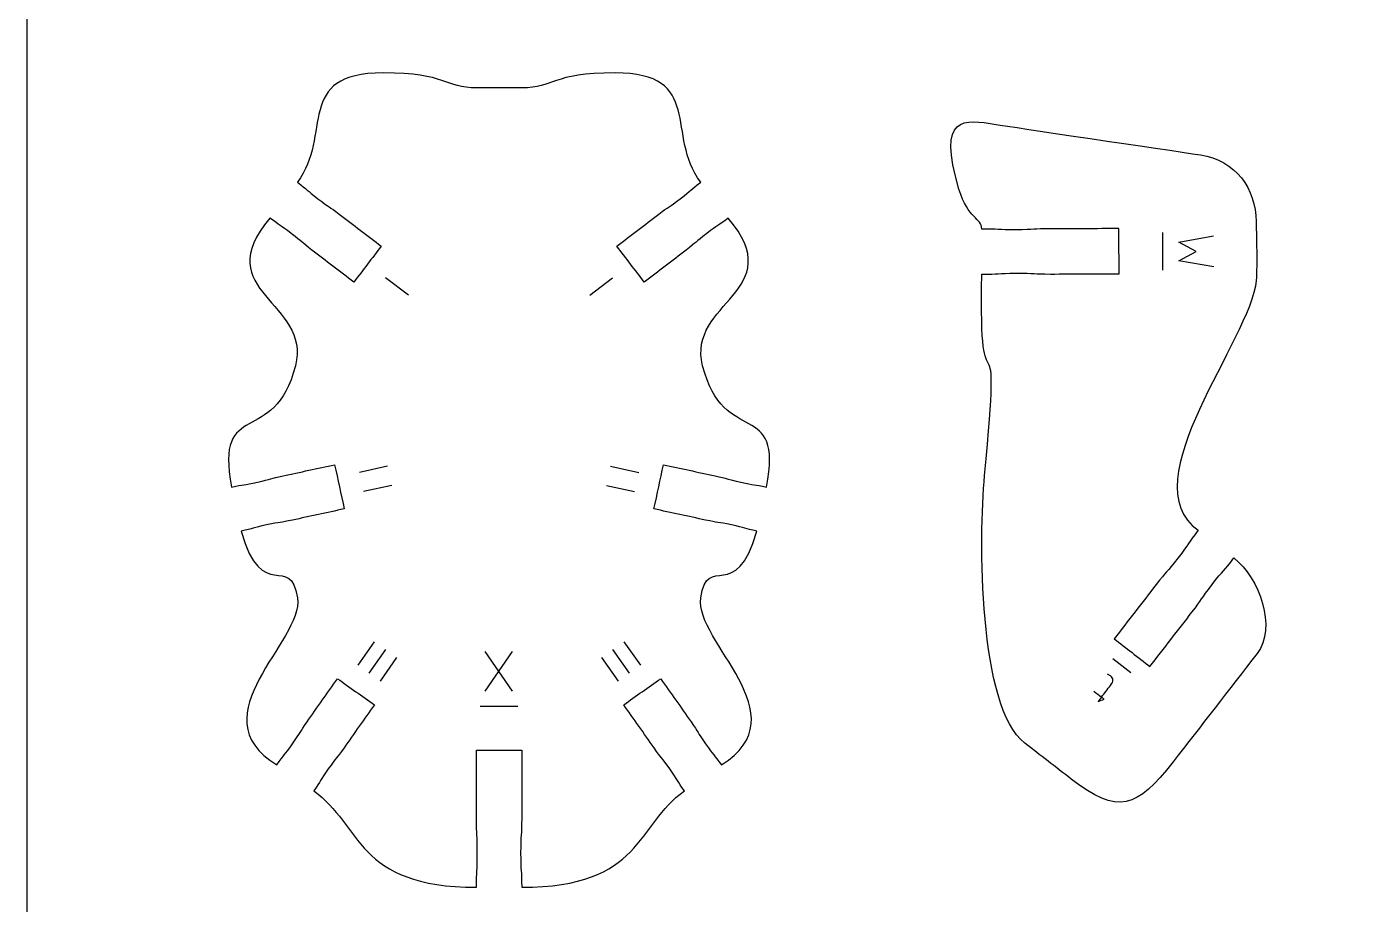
# Model space of a CAD drawing. Extents: x 0 to 200, y 0 to 300.
# Drawn here: x 0.1 to 89.3, y 115.3 to 173.4 of the extents above; entities that cross this region are included whole.
import ezdxf

# ---------------------------------------------------------------- set-up
doc = ezdxf.new("R2010")
doc.units = 0
doc.header["$MEASUREMENT"] = 0
doc.layers.add('DEFAULT', color=7, linetype='CONTINUOUS')

msp = doc.modelspace()

# ---------------------------------------------------------------- linework, layer by layer
at = {"layer": 'DEFAULT', "color": 7}
for points in [[(75.443, 157.308), (75.438, 159.808)], [(78.823, 157.54), (76.518, 157.941), (77.669, 158.564), (76.515, 159.179), (78.818, 159.594)], [(25.408, 155.651), (23.89, 156.81)], [(37.431, 155.65), (38.948, 156.808)], [(24.022, 144.31), (22.156, 143.906)], [(38.817, 144.309), (40.682, 143.904)], [(24.298, 143.034), (22.432, 142.63)], [(38.54, 143.033), (40.406, 142.628)], [(23.145, 132.674), (22.047, 131.112)], [(23.886, 132.153), (22.787, 130.591)], [(38.952, 132.151), (40.051, 130.59)], [(39.693, 132.672), (40.791, 131.111)], [(24.626, 131.631), (23.528, 130.07)], [(32.306, 129.396), (30.487, 132.023)], [(30.487, 129.396), (32.306, 132.023)], [(38.212, 131.63), (39.31, 130.069)], [(73.336, 130.615), (72.129, 131.55)], [(30.168, 128.393), (32.668, 128.393)]]:
    msp.add_lwpolyline(points, dxfattribs=at)
at = {"layer": 'DEFAULT', "color": 1}
for points, knots in [([(195.1, 0.1), (131.767, 0.1), (68.433, 0.1), (5.1, 0.1), (2.339, 0.1), (0.1, 2.339), (0.1, 5.1), (0.1, 101.767), (0.1, 198.433), (0.1, 295.1), (0.1, 297.861), (2.339, 300.1), (5.1, 300.1), (68.433, 300.1), (131.767, 300.1), (195.1, 300.1), (197.862, 300.1), (200.1, 297.861), (200.1, 295.1), (200.1, 198.433), (200.1, 101.767), (200.1, 5.1), (200.1, 2.339), (197.862, 0.1), (195.1, 0.1)], [0, 0, 0, 0, 538.583, 538.583, 538.583, 539.583, 539.583, 539.583, 1361.63, 1361.63, 1361.63, 1362.63, 1362.63, 1362.63, 1901.213, 1901.213, 1901.213, 1902.213, 1902.213, 1902.213, 2724.26, 2724.26, 2724.26, 2725.26, 2725.26, 2725.26, 2725.26]), ([(106.815, 177.592), (106.039, 177.999), (106.104, 177.91), (105.239, 178.357), (104.38, 178.798), (104.488, 178.802), (103.706, 179.203), (102.936, 179.605), (102.996, 179.517), (102.132, 179.964), (101.273, 180.406), (101.379, 180.413), (100.599, 180.81), (99.828, 181.215), (99.892, 181.125), (99.023, 181.575), (98.165, 182.017), (98.272, 182.02), (97.492, 182.418), (96.72, 182.823), (96.785, 182.733), (95.916, 183.182), (95.058, 183.624), (95.163, 183.631), (94.383, 184.029), (93.612, 184.433), (93.677, 184.344), (92.808, 184.793), (91.949, 185.235), (92.056, 185.238), (91.276, 185.636), (90.242, 186.174), (89.208, 186.711), (88.174, 187.249), (87.714, 186.36), (87.254, 185.471), (86.794, 184.583), (87.83, 184.047), (88.866, 183.511), (89.902, 182.975), (90.676, 182.572), (90.616, 182.659), (91.477, 182.211), (92.342, 181.764), (92.233, 181.767), (93.009, 181.368), (93.784, 180.965), (93.725, 181.049), (94.585, 180.604), (95.449, 180.157), (95.341, 180.156), (96.118, 179.757), (96.892, 179.354), (96.832, 179.441), (97.692, 178.996), (98.557, 178.546), (98.448, 178.549), (99.225, 178.15), (100, 177.747), (99.941, 177.831), (100.799, 177.389), (101.665, 176.938), (101.552, 176.94), (102.332, 176.543), (103.107, 176.139), (103.043, 176.225), (103.908, 175.778), (104.772, 175.331), (104.659, 175.333), (105.44, 174.935), (101.473, 169.069), (93.183, 178.572), (81.679, 183.594), (69.972, 188.702), (62.704, 188.203), (62.747, 190.816), (62.79, 193.437), (31.107, 188.241), (27.216, 182.935), (22.001, 175.821), (24.23, 185.495), (16.232, 182.954), (8.226, 180.414), (8.347, 174.464), (6.976, 177.192), (5.605, 179.917), (8.016, 180.084), (7.03, 181.527), (6.045, 182.966), (6.06, 182.979), (9.61, 185.804), (13.158, 188.621), (17.699, 185.356), (20.567, 188.154), (23.434, 190.947), (17.414, 192.071), (28.365, 193.504), (39.312, 194.935), (58.494, 208.148), (60.733, 201.688), (59.905, 201.405), (60.014, 201.391), (59.098, 201.073), (58.182, 200.752), (58.253, 200.829), (57.43, 200.543), (56.603, 200.257), (56.711, 200.246), (55.796, 199.925), (54.879, 199.607), (54.95, 199.684), (54.128, 199.395), (53.3, 199.112), (53.409, 199.097), (52.492, 198.78), (51.577, 198.459), (51.648, 198.535), (50.824, 198.25), (49.72, 197.867), (48.616, 197.484), (47.511, 197.101), (47.841, 196.158), (48.17, 195.214), (48.5, 194.271), (49.601, 194.652), (50.702, 195.034), (51.803, 195.415), (52.633, 195.703), (52.523, 195.717), (53.444, 196.036), (54.355, 196.356), (54.285, 196.28), (55.112, 196.566), (55.935, 196.852), (55.829, 196.867), (56.746, 197.185), (57.659, 197.501), (57.588, 197.425), (58.415, 197.711), (59.238, 197.997), (59.132, 198.012), (60.049, 198.33), (60.964, 198.651), (60.89, 198.573), (61.718, 198.856), (62.516, 198.3), (62.128, 198.987), (66.283, 200.443), (69.576, 201.595), (70.658, 200.91), (81.392, 195.009), (94.082, 188.031), (99.552, 186.47), (102.109, 188.249), (104.661, 190.033), (106.889, 183.745), (108.333, 186.322), (109.778, 188.906), (112.312, 186.562), (121.844, 193.23), (134.178, 201.863), (141.212, 204.556), (143.022, 200.489), (142.223, 200.134), (142.333, 200.128), (141.443, 199.733), (140.56, 199.341), (140.624, 199.423), (139.826, 199.065), (138.759, 198.593), (137.692, 198.121), (136.625, 197.649), (137.031, 196.734), (137.438, 195.82), (137.845, 194.905), (138.91, 195.379), (139.975, 195.853), (141.041, 196.327), (141.841, 196.679), (141.736, 196.691), (142.624, 197.081), (143.513, 197.479), (143.442, 197.391), (144.24, 197.749), (144.541, 197.054), (145.159, 194.82), (142.906, 193.747), (137.476, 191.163), (125.522, 189.33), (125.767, 188.59), (124.932, 188.338), (125.042, 188.324), (124.108, 188.045), (123.181, 187.768), (123.252, 187.842), (122.415, 187.596), (121.297, 187.265), (120.178, 186.933), (119.06, 186.601), (119.343, 185.643), (119.627, 184.685), (119.911, 183.726), (121.029, 184.058), (122.148, 184.39), (123.266, 184.721), (124.105, 184.971), (123.998, 184.99), (124.926, 185.263), (125.864, 185.543), (125.783, 185.463), (126.622, 185.713), (127.756, 181.689), (121.867, 181.735), (118.363, 180.565), (116.192, 179.839), (114.563, 179.378), (112.398, 176.694), (109.577, 173.199), (110.397, 180.637), (106.815, 177.592)], [1, 1, 1, 1, 2, 2, 2, 3, 3, 3, 4, 4, 4, 5, 5, 5, 6, 6, 6, 7, 7, 7, 8, 8, 8, 9, 9, 9, 10, 10, 10, 11, 11, 11, 20.909715, 20.909715, 20.909715, 29.419667, 29.419667, 29.419667, 39.336219, 39.336219, 39.336219, 40.336219, 40.336219, 40.336219, 41.336219, 41.336219, 41.336219, 42.336219, 42.336219, 42.336219, 43.336219, 43.336219, 43.336219, 44.336219, 44.336219, 44.336219, 45.336219, 45.336219, 45.336219, 46.336219, 46.336219, 46.336219, 47.336219, 47.336219, 47.336219, 48.336219, 48.336219, 48.336219, 49.336219, 49.336219, 49.336219, 50.336219, 50.336219, 50.336219, 51.336219, 51.336219, 51.336219, 52.336219, 52.336219, 52.336219, 53.336219, 53.336219, 53.336219, 54.336219, 54.336219, 54.336219, 55.336219, 55.336219, 55.336219, 56.336219, 56.336219, 56.336219, 57.336219, 57.336219, 57.336219, 58.336219, 58.336219, 58.336219, 59.336219, 59.336219, 59.336219, 60.336219, 60.336219, 60.336219, 61.336219, 61.336219, 61.336219, 62.336219, 62.336219, 62.336219, 63.336219, 63.336219, 63.336219, 64.336219, 64.336219, 64.336219, 65.336219, 65.336219, 65.336219, 75.275656, 75.275656, 75.275656, 83.77482, 83.77482, 83.77482, 93.685144, 93.685144, 93.685144, 94.685144, 94.685144, 94.685144, 96.685144, 96.685144, 96.685144, 97.685144, 97.685144, 97.685144, 99.685144, 99.685144, 99.685144, 100.685144, 100.685144, 100.685144, 101.685144, 101.685144, 101.685144, 102.685144, 102.685144, 102.685144, 103.685144, 103.685144, 103.685144, 104.685144, 104.685144, 104.685144, 105.685144, 105.685144, 105.685144, 106.685144, 106.685144, 106.685144, 107.685144, 107.685144, 107.685144, 108.685144, 108.685144, 108.685144, 109.685144, 109.685144, 109.685144, 119.609154, 119.609154, 119.609154, 128.120293, 128.120293, 128.120293, 138.036164, 138.036164, 138.036164, 139.036164, 139.036164, 139.036164, 140.036164, 140.036164, 140.036164, 141.036164, 141.036164, 141.036164, 142.036164, 142.036164, 142.036164, 143.036164, 143.036164, 143.036164, 144.036164, 144.036164, 144.036164, 153.956422, 153.956422, 153.956422, 162.455848, 162.455848, 162.455848, 172.376391, 172.376391, 172.376391, 173.376391, 173.376391, 173.376391, 174.376391, 174.376391, 174.376391, 175.376391, 175.376391, 175.376391, 176.376391, 176.376391, 176.376391, 177.376391, 177.376391, 177.376391, 177.376391]), ([(48.523, 140.005), (47.133, 135.119), (45.231, 138.64), (44.794, 135.581), (44.377, 132.685), (51.496, 127.813), (46.166, 124.504), (45.665, 125.217), (45.679, 125.111), (45.122, 125.905), (44.561, 126.698), (44.656, 126.649), (44.155, 127.365), (43.484, 128.319), (42.812, 129.273), (42.141, 130.226), (41.324, 129.651), (40.506, 129.076), (39.689, 128.501), (40.359, 127.547), (41.03, 126.594), (41.7, 125.64), (42.204, 124.924), (42.19, 125.03), (42.748, 124.236), (43.308, 123.439), (43.21, 123.492), (43.714, 122.779), (40.522, 120.539), (40.945, 116.394), (32.919, 116.394), (32.919, 117.53), (32.852, 117.403), (32.852, 118.67), (32.852, 119.929), (32.919, 119.805), (32.919, 120.945), (32.919, 122.46), (32.919, 123.976), (32.919, 125.492), (31.92, 125.492), (30.92, 125.492), (29.921, 125.492), (29.921, 123.976), (29.921, 122.46), (29.921, 120.945), (29.921, 119.805), (29.973, 119.929), (29.973, 118.67), (29.973, 117.403), (29.921, 117.53), (29.921, 116.394), (21.895, 116.394), (22.315, 120.539), (19.122, 122.779), (19.627, 123.492), (19.528, 123.439), (20.089, 124.236), (20.646, 125.03), (20.632, 124.924), (21.136, 125.64), (21.808, 126.594), (22.479, 127.547), (23.151, 128.501), (22.332, 129.076), (21.514, 129.651), (20.695, 130.226), (20.025, 129.273), (19.355, 128.319), (18.685, 127.365), (18.18, 126.649), (18.275, 126.698), (17.718, 125.905), (17.157, 125.111), (17.175, 125.217), (16.67, 124.504), (11.336, 127.813), (18.459, 132.685), (18.046, 135.581), (17.605, 138.64), (15.697, 135.116), (14.307, 140.002), (15.16, 140.189), (15.055, 140.213), (16.003, 140.422), (16.952, 140.626), (16.871, 140.559), (17.725, 140.743), (18.866, 140.989), (20.006, 141.236), (21.147, 141.483), (20.935, 142.461), (20.724, 143.438), (20.512, 144.415), (19.371, 144.168), (18.231, 143.921), (17.09, 143.674), (16.236, 143.491), (16.339, 143.462), (15.39, 143.258), (14.441, 143.05), (14.525, 143.12), (13.672, 142.933), (12.55, 148.895), (16.504, 145.463), (17.912, 150.98), (18.992, 155.213), (12.077, 155.888), (16.222, 160.77), (16.917, 160.241), (16.868, 160.339), (17.64, 159.747), (18.413, 159.161), (18.307, 159.179), (19.006, 158.65), (19.933, 157.942), (20.861, 157.234), (21.789, 156.526), (22.395, 157.321), (23, 158.116), (23.606, 158.911), (22.678, 159.618), (21.75, 160.326), (20.822, 161.034), (20.127, 161.563), (20.173, 161.468), (19.401, 162.054), (18.625, 162.647), (18.734, 162.625), (18.039, 163.155), (20.399, 166.252), (17.792, 170.397), (23.729, 170.397), (27.966, 170.397), (27.811, 169.399), (29.938, 169.399), (30.939, 169.399), (31.94, 169.399), (32.94, 169.399), (35.071, 169.399), (34.87, 170.397), (39.11, 170.397), (45.048, 170.397), (42.437, 166.252), (44.797, 163.155), (44.102, 162.625), (44.212, 162.647), (43.435, 162.054), (42.666, 161.468), (42.712, 161.563), (42.014, 161.034), (41.086, 160.326), (40.158, 159.618), (39.23, 158.911), (39.837, 158.116), (40.444, 157.321), (41.051, 156.526), (41.977, 157.234), (42.904, 157.942), (43.831, 158.65), (44.529, 159.179), (44.423, 159.161), (45.196, 159.747), (45.968, 160.339), (45.926, 160.237), (46.621, 160.766), (50.763, 155.884), (43.848, 155.213), (44.924, 150.98), (46.332, 145.463), (50.286, 148.895), (49.165, 142.933), (48.311, 143.12), (48.399, 143.05), (47.447, 143.258), (46.498, 143.462), (46.6, 143.491), (45.746, 143.674), (44.607, 143.921), (43.467, 144.168), (42.328, 144.415), (42.116, 143.438), (41.904, 142.461), (41.693, 141.483), (42.832, 141.236), (43.972, 140.989), (45.111, 140.743), (45.968, 140.559), (45.884, 140.626), (46.833, 140.422), (47.782, 140.213), (47.676, 140.189), (48.523, 140.005)], [1, 1, 1, 1, 2, 2, 2, 3, 3, 3, 4, 4, 4, 5, 5, 5, 14.918478, 14.918478, 14.918478, 23.416395, 23.416395, 23.416395, 33.329119, 33.329119, 33.329119, 34.329119, 34.329119, 34.329119, 35.329119, 35.329119, 35.329119, 36.329119, 36.329119, 36.329119, 37.329119, 37.329119, 37.329119, 38.329119, 38.329119, 38.329119, 51.219119, 51.219119, 51.219119, 59.719119, 59.719119, 59.719119, 72.609119, 72.609119, 72.609119, 73.609119, 73.609119, 73.609119, 74.609119, 74.609119, 74.609119, 75.609119, 75.609119, 75.609119, 76.609119, 76.609119, 76.609119, 77.609119, 77.609119, 77.609119, 87.527597, 87.527597, 87.527597, 96.033695, 96.033695, 96.033695, 105.946419, 105.946419, 105.946419, 106.946419, 106.946419, 106.946419, 107.946419, 107.946419, 107.946419, 108.946419, 108.946419, 108.946419, 109.946419, 109.946419, 109.946419, 110.946419, 110.946419, 110.946419, 111.946419, 111.946419, 111.946419, 121.871136, 121.871136, 121.871136, 130.373847, 130.373847, 130.373847, 140.298563, 140.298563, 140.298563, 141.298563, 141.298563, 141.298563, 142.298563, 142.298563, 142.298563, 143.298563, 143.298563, 143.298563, 144.298563, 144.298563, 144.298563, 145.298563, 145.298563, 145.298563, 146.298563, 146.298563, 146.298563, 156.222902, 156.222902, 156.222902, 164.721143, 164.721143, 164.721143, 174.645482, 174.645482, 174.645482, 175.645482, 175.645482, 175.645482, 176.645482, 176.645482, 176.645482, 177.645482, 177.645482, 177.645482, 178.645482, 178.645482, 178.645482, 187.155482, 187.155482, 187.155482, 188.155482, 188.155482, 188.155482, 189.155482, 189.155482, 189.155482, 190.155482, 190.155482, 190.155482, 191.155482, 191.155482, 191.155482, 201.079821, 201.079821, 201.079821, 209.584126, 209.584126, 209.584126, 219.500516, 219.500516, 219.500516, 220.500516, 220.500516, 220.500516, 221.500516, 221.500516, 221.500516, 222.500516, 222.500516, 222.500516, 223.500516, 223.500516, 223.500516, 224.500516, 224.500516, 224.500516, 225.500516, 225.500516, 225.500516, 235.415459, 235.415459, 235.415459, 243.918171, 243.918171, 243.918171, 253.833114, 253.833114, 253.833114, 254.833114, 254.833114, 254.833114, 255.833114, 255.833114, 255.833114, 255.833114]), ([(80.162, 138.23), (79.465, 137.329), (79.493, 137.47), (78.719, 136.47), (77.945, 135.47), (78.075, 135.531), (77.379, 134.63), (76.45, 133.431), (75.521, 132.232), (74.592, 131.034), (73.802, 131.646), (73.011, 132.258), (72.221, 132.871), (73.149, 134.069), (74.078, 135.268), (75.007, 136.467), (75.704, 137.368), (75.679, 137.229), (76.45, 138.226), (77.224, 139.227), (77.097, 139.163), (77.793, 140.063), (73.25, 143.291), (81.28, 152.696), (81.645, 156.641), (81.721, 157.454), (81.637, 160.54), (81.637, 160.54), (81.631, 162.694), (80.272, 164.615), (77.942, 164.961), (75.613, 165.308), (65.305, 166.826), (64.389, 166.979), (62.246, 167.336), (60.447, 167.634), (61.927, 162.682), (62.526, 160.674), (63.436, 160.806), (63.44, 160.045), (64.577, 160.049), (64.446, 159.988), (65.714, 159.991), (66.974, 159.994), (66.851, 160.056), (67.989, 160.06), (69.505, 160.063), (71.021, 160.067), (72.537, 160.07), (72.539, 159.07), (72.542, 158.07), (72.544, 157.07), (71.028, 157.067), (69.512, 157.063), (67.995, 157.06), (66.858, 157.056), (66.982, 157.117), (65.721, 157.114), (64.458, 157.115), (64.584, 157.049), (63.446, 157.044), (63.201, 146.538), (64.824, 156.168), (63.628, 143.691), (63.231, 139.562), (63.207, 128.343), (66.291, 125.954), (67.319, 125.158), (68.347, 124.361), (69.375, 123.565), (72.459, 121.176), (73.74, 121.622), (76.128, 124.706), (77.986, 127.103), (79.844, 129.501), (81.701, 131.899), (83.021, 133.604), (81.867, 136.91), (80.162, 138.23)], [1, 1, 1, 1, 2, 2, 2, 3, 3, 3, 15.896195, 15.896195, 15.896195, 24.399026, 24.399026, 24.399026, 37.295398, 37.295398, 37.295398, 38.295398, 38.295398, 38.295398, 39.295398, 39.295398, 39.295398, 40.295398, 40.295398, 40.295398, 41.295398, 41.295398, 41.295398, 42.295398, 42.295398, 42.295398, 43.295398, 43.295398, 43.295398, 44.295398, 44.295398, 44.295398, 45.295398, 45.295398, 45.295398, 46.295398, 46.295398, 46.295398, 47.295398, 47.295398, 47.295398, 60.188427, 60.188427, 60.188427, 68.69245, 68.69245, 68.69245, 81.586478, 81.586478, 81.586478, 82.586478, 82.586478, 82.586478, 83.586478, 83.586478, 83.586478, 84.586478, 84.586478, 84.586478, 85.586478, 85.586478, 85.586478, 96.644622, 96.644622, 96.644622, 97.644622, 97.644622, 97.644622, 123.437802, 123.437802, 123.437802, 124.437802, 124.437802, 124.437802, 124.437802])]:
    msp.add_open_spline(points, degree=3, knots=knots, dxfattribs=at)
at = {"layer": 'DEFAULT', "color": 7}
msp.add_open_spline([(70.879, 129.392), (71.046, 129.262), (71.214, 129.132), (71.381, 129.002), (71.308, 128.908), (71.235, 128.814), (71.163, 128.72), (71.295, 128.768), (71.427, 128.816), (71.559, 128.865), (71.5, 128.91), (71.44, 128.956), (71.381, 129.002), (71.582, 129.261), (71.782, 129.521), (71.983, 129.78), (72.088, 129.915), (72.146, 130.033), (72.134, 130.141), (72.129, 130.236), (72.074, 130.328), (71.977, 130.403), (71.896, 130.465), (71.823, 130.503), (71.77, 130.518)], degree=3, knots=[0, 0, 0, 0, 1.80183, 1.80183, 1.80183, 2.812554, 2.812554, 2.812554, 4.007715, 4.007715, 4.007715, 4.644987, 4.644987, 4.644987, 7.433512, 7.433512, 7.433512, 8.433512, 8.433512, 8.433512, 9.433512, 9.433512, 9.433512, 10.433512, 10.433512, 10.433512, 10.433512], dxfattribs=at)

doc.saveas('drawing.dxf')
